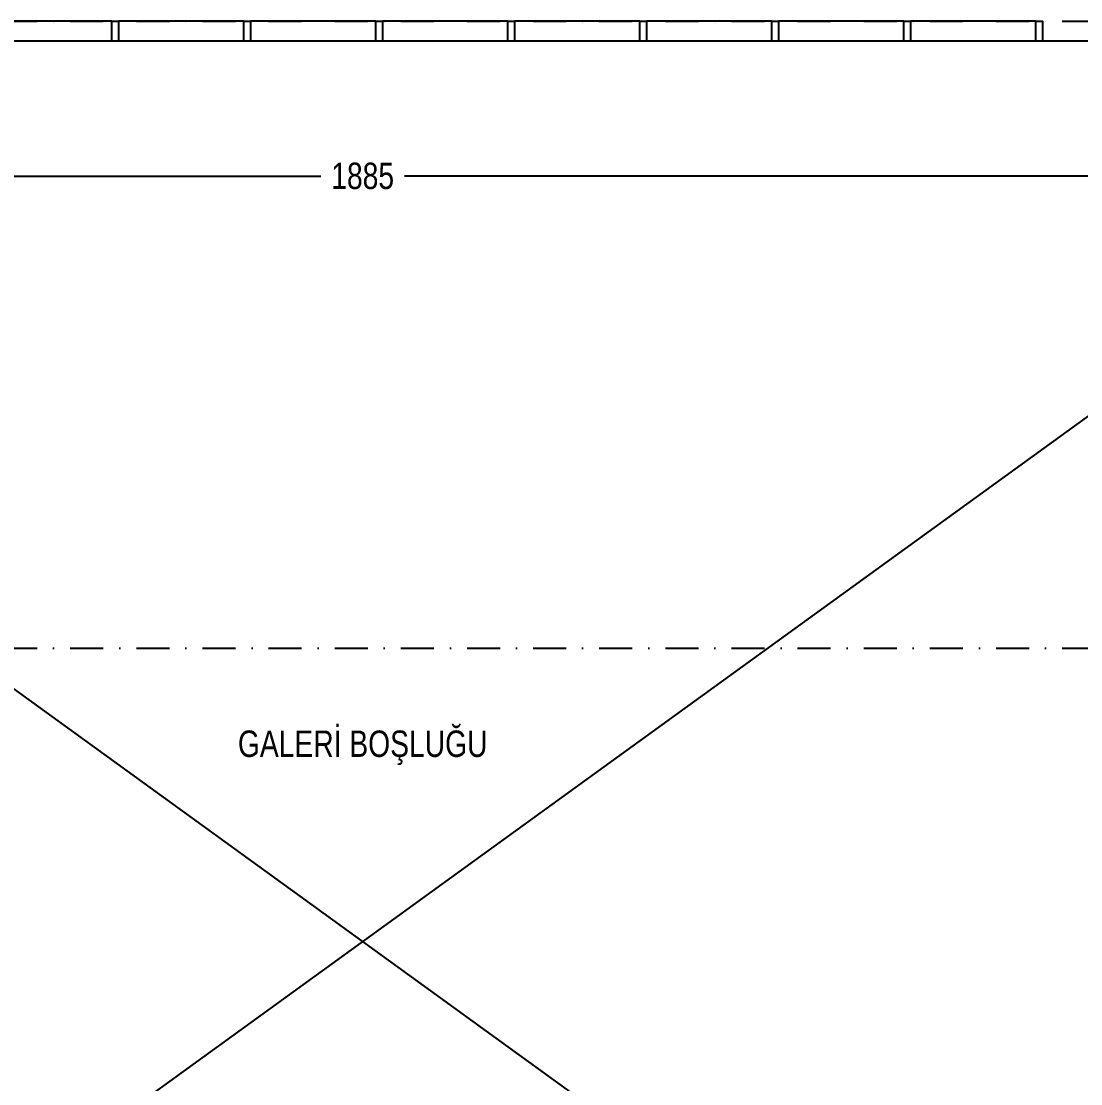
# Model space of a CAD drawing. Header units: centimetres. Extents: x 26569 to 160723, y -3143 to 14565.
# Drawn here: x 89870 to 90672, y 2183 to 2989 of the extents above; entities that cross this region are included whole.
import ezdxf

# ---------------------------------------------------------------- set-up
doc = ezdxf.new("R2010")
doc.units = ezdxf.units.CM
doc.header["$LTSCALE"] = 100
doc.linetypes.add('DASHDOT2', pattern=[0.5, 0.25, -0.125, 0, -0.125])
for name, color, linetype in [('A-ANNO-DIMS', 187, 'Continuous'), ('A-ANNO-GRID', 155, 'DASHDOT2'), ('A-ANNO-TEXT', 50, 'Continuous'), ('A-ELEV-04', 250, 'Continuous'), ('A-GLAZ-FRME', 12, 'Continuous'), ('A-GLAZ-FULL', 130, 'Continuous'), ('A-GLAZ-SILL', 8, 'Continuous')]:
    doc.layers.add(name, color=color, linetype=linetype)
doc.styles.add('Fields_100', font='act_simplex.shx', dxfattribs={"width": 0.8, "height": 20})
doc.dimstyles.new('FIELDS_100', dxfattribs={"dimscale": 0, "dimtxt": 20, "dimasz": 5, "dimexe": 5, "dimexo": 5, "dimgap": 5, "dimtad": 0, "dimdec": 0, "dimzin": 0, "dimdsep": 46, "dimtxsty": 'Fields_100', "dimblk": 'DOT', "dimcen": 0.09, "dimclrt": 50, "dimadec": 0, "dimazin": 0, "dimtfac": 1, "dimtdec": 0, "dimtix": 1, "dimtofl": 0, "dimtmove": 1, "dimatfit": 3, "dimfxl": 5, "dimfxlon": 1, "dimtolj": 1, "dimtzin": 0, "dimarcsym": 0})

# ---------------------------------------------------------------- blocks, each defined once
blk = doc.blocks.new('_Dot')
at = {"color": 0, "linetype": 'ByBlock', "lineweight": -2}
blk.add_line((-0.5, 0), (-1, 0), dxfattribs=at)
at = {"color": 0, "linetype": 'ByBlock', "const_width": 0.5}
blk.add_lwpolyline([(-0.25, 0, 1), (0.25, 0, 1)], format="xyb", close=True, dxfattribs=at)
blk = doc.blocks.new('*D326')
at = {"layer": 'A-ANNO-DIMS', "color": 0, "lineweight": -2, "transparency": 16777216}
for p, q in [((89185.86, 2876.33), (89185.86, 2866.33)), ((91070.86, 2876.33), (91070.86, 2866.33)), ((89190.86, 2871.33), (90096.69, 2871.33)), ((91065.86, 2871.33), (90160.02, 2871.33))]:
    blk.add_line(p, q, dxfattribs=at)
at = {"layer": 'DEFPOINTS', "color": 0, "transparency": 16777216}
for p in [(89185.86, 2988.62), (91070.86, 2973.62), (91070.86, 2871.33)]:
    blk.add_point(p, dxfattribs=at)
at = {"layer": 'A-ANNO-DIMS', "color": 0, "lineweight": -2, "transparency": 16777216, "xscale": 5, "yscale": 5, "zscale": 5, "rotation": 180}
blk.add_blockref('_Dot', (89185.86, 2871.33), dxfattribs=at)
at = {"layer": 'A-ANNO-DIMS', "color": 0, "lineweight": -2, "transparency": 16777216, "xscale": 5, "yscale": 5, "zscale": 5}
blk.add_blockref('_Dot', (91070.86, 2871.33), dxfattribs=at)
at = {"layer": 'A-ANNO-DIMS', "color": 50, "transparency": 16777216, "insert": (90128.36, 2871.33), "char_height": 20, "attachment_point": 5, "style": 'Fields_100'}
blk.add_mtext('\\A1;1885', dxfattribs=at)

msp = doc.modelspace()

# ---------------------------------------------------------------- linework, layer by layer
at = {"layer": 'A-ANNO-GRID'}
for p, q in [((76981.01, 2988.62), (98785.86, 2988.62)), ((76981.01, 2513.62), (98785.86, 2513.62))]:
    msp.add_line(p, q, dxfattribs=at)
at = {"layer": 'A-ELEV-04'}
for p, q in [((89185.86, 1608.62), (91070.86, 2973.62)), ((89185.86, 2973.62), (91070.86, 1608.62))]:
    msp.add_line(p, q, dxfattribs=at)
at = {"layer": 'A-GLAZ-FRME'}
for points in [[(89943.36, 2973.59), (89938.36, 2973.59), (89938.36, 2988.59), (89943.36, 2988.59)], [(90043.36, 2973.59), (90038.36, 2973.59), (90038.36, 2988.59), (90043.36, 2988.59)], [(90143.36, 2973.59), (90138.36, 2973.59), (90138.36, 2988.59), (90143.36, 2988.59)], [(90243.36, 2973.59), (90238.36, 2973.59), (90238.36, 2988.59), (90243.36, 2988.59)], [(90343.36, 2973.59), (90338.36, 2973.59), (90338.36, 2988.59), (90343.36, 2988.59)], [(90443.36, 2973.59), (90438.36, 2973.59), (90438.36, 2988.59), (90443.36, 2988.59)], [(90543.36, 2973.59), (90538.36, 2973.59), (90538.36, 2988.59), (90543.36, 2988.59)], [(90643.36, 2973.59), (90638.36, 2973.59), (90638.36, 2988.59), (90643.36, 2988.59)]]:
    msp.add_lwpolyline(points, close=True, dxfattribs=at)
at = {"layer": 'A-GLAZ-FULL'}
for p, q in [((89938.36, 2988.59), (89843.36, 2988.59)), ((90038.36, 2988.59), (89943.36, 2988.59)), ((90138.36, 2988.59), (90043.36, 2988.59)), ((90238.36, 2988.59), (90143.36, 2988.59)), ((90338.36, 2988.59), (90243.36, 2988.59)), ((90438.36, 2988.59), (90343.36, 2988.59)), ((90538.36, 2988.59), (90443.36, 2988.59)), ((90638.36, 2988.59), (90543.36, 2988.59))]:
    msp.add_line(p, q, dxfattribs=at)
at = {"layer": 'A-GLAZ-SILL'}
for p, q in [((89938.36, 2973.62), (89843.36, 2973.62)), ((90038.36, 2973.62), (89943.36, 2973.62)), ((90138.36, 2973.62), (90043.36, 2973.62)), ((90238.36, 2973.62), (90143.36, 2973.62)), ((90338.36, 2973.62), (90243.36, 2973.62)), ((90438.36, 2973.62), (90343.36, 2973.62)), ((90538.36, 2973.62), (90443.36, 2973.62)), ((90638.36, 2973.62), (90543.36, 2973.62)), ((90738.36, 2973.62), (90643.36, 2973.62))]:
    msp.add_line(p, q, dxfattribs=at)

# ---------------------------------------------------------------- texts
at = {"layer": 'A-ANNO-TEXT', "insert": (90128.36, 2451.12), "char_height": 20, "attachment_point": 2, "style": 'Fields_100'}
msp.add_mtext_dynamic_manual_height_columns('GALERİ BOŞLUĞU', width=436.6649, gutter_width=100, heights=[0], dxfattribs=at)

# ---------------------------------------------------------------- dimensions: what is measured, and where the dimension line sits
at = {"layer": 'A-ANNO-DIMS'}
dim = msp.add_linear_dim(base=(91070.86, 2871.33), p1=(89185.86, 2988.62), p2=(91070.86, 2973.62), dimstyle='FIELDS_100', override={"dimscale": 1}, dxfattribs=at)
dim.commit()
dim.dimension.update_dxf_attribs({"geometry": '*D326', "text_midpoint": (90128.36, 2871.33)})

doc.saveas('drawing.dxf')
